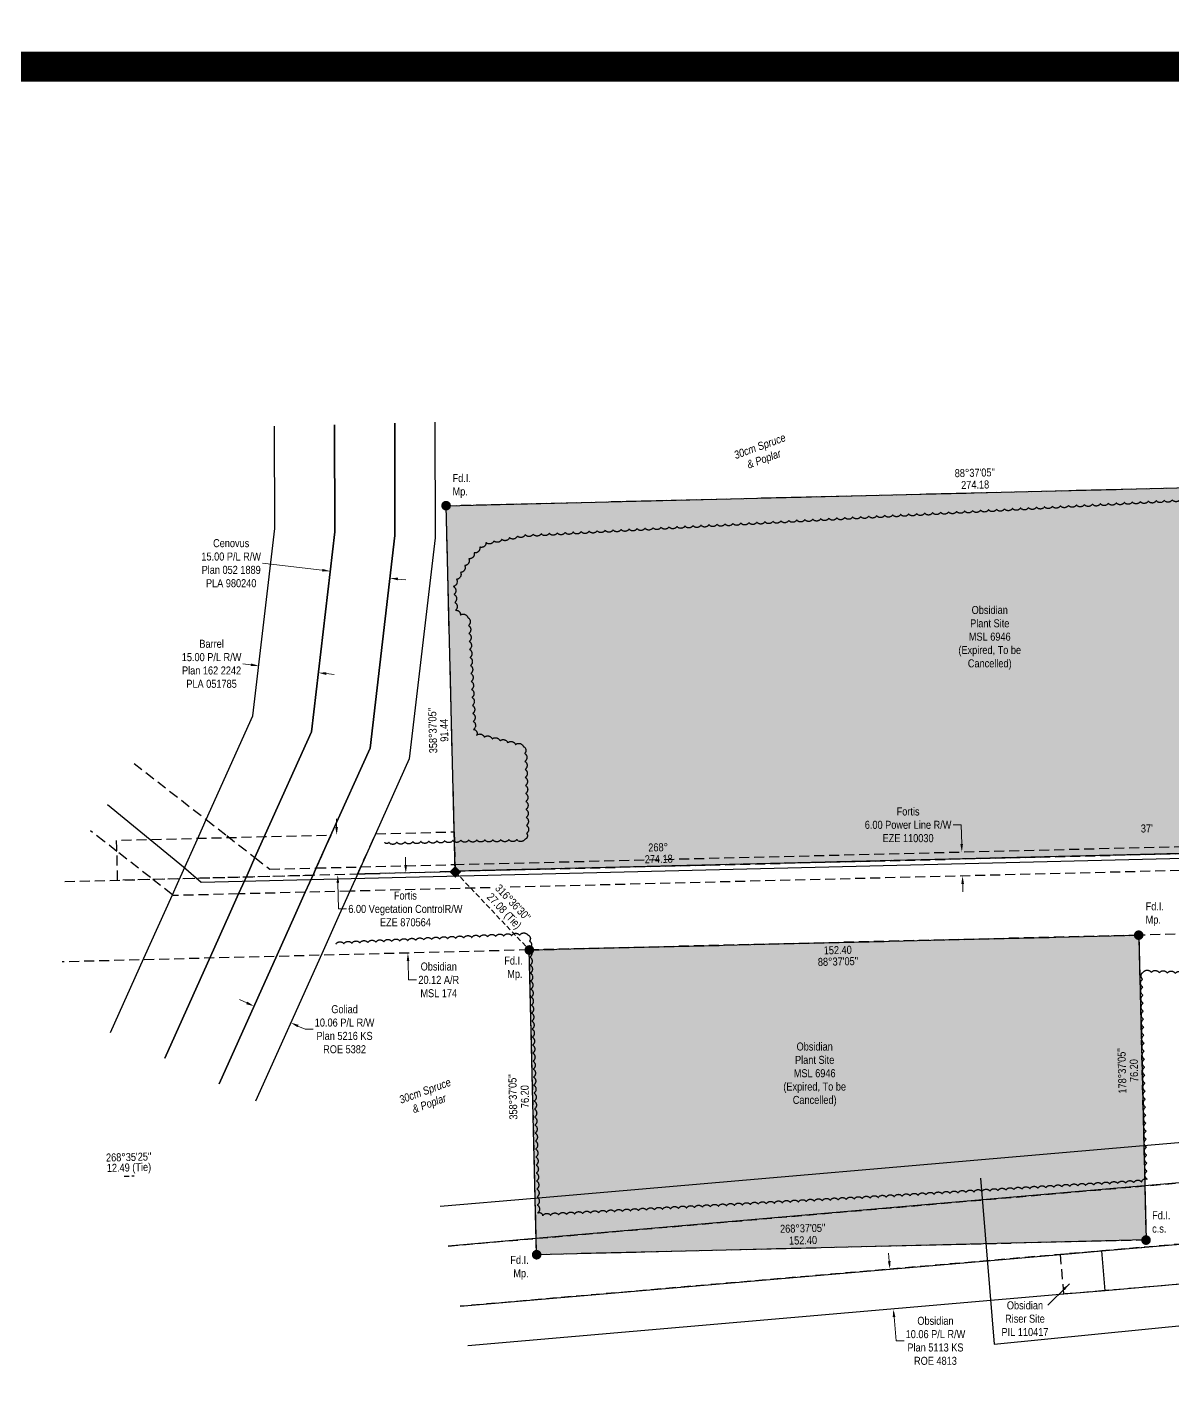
# Model space of a CAD drawing. Extents: x 615294 to 623191, y 5889240 to 5894182.
# Drawn here: x 617127 to 618558, y 5889240 to 5890954 of the extents above; entities that cross this region are included whole.
import ezdxf
from ezdxf.enums import TextEntityAlignment as Align

# ---------------------------------------------------------------- set-up
doc = ezdxf.new("R2010")
doc.units = 0
doc.header["$LTSCALE"] = 5
doc.header["$PDSIZE"] = 0.5
for name, pattern in [('0', [1, 1, 0]), ('foc-ACCESSROAD', [3.75, 2.5, -1.25]), ('foc-FLOWLINE', [3.75, 2.5, -1.25]), ('foc-TIELINE', [1.875, 1.25, -0.625])]:
    doc.linetypes.add(name, pattern=pattern)
doc.layers.get('Defpoints').update_dxf_attribs({"color": 9})
for name, color, linetype in [('AS-POWER', 104, 'foc-POWER'), ('AS-TELUS', 224, 'foc-TEL'), ('C-FLOWLINE', 13, 'foc-FLOWLINE'), ('C-RW', 13, 'Continuous'), ('C-WS', 13, 'foc-ACCESSROAD'), ('F-EZE', 190, 'foc-FLOWLINE'), ('F-RW', 190, 'Continuous'), ('L-BD', 7, 'Continuous'), ('L-BD1', 253, 'Continuous'), ('L-MON', 1, 'Continuous'), ('L-TIE', 7, 'foc-TIELINE'), ('P-PROPOSED', 10, 'Continuous'), ('P-PROPOSED-H', 21, 'Continuous'), ('T-BUSH', 110, '0'), ('T-BUSH-T', 110, 'Continuous')]:
    doc.layers.add(name, color=color, linetype=linetype)
for name, color, linetype, lineweight in [('C-AR-T', 13, 'Continuous', 9), ('C-FLOWLINE-T', 13, 'Continuous', 9), ('C-WS-T', 13, 'Continuous', 9), ('F-EZE-T', 190, 'Continuous', 9), ('F-RW-T', 190, 'Continuous', 9)]:
    doc.layers.add(name, color=color, linetype=linetype, lineweight=lineweight)
doc.layers.add('DISCLAIMER', color=7, linetype='Continuous', plot=False)
doc.styles.add('80CG', font='ARIALN.TTF', dxfattribs={"height": 10})
doc.styles.add('80L', font='ARIALN.TTF', dxfattribs={"height": 10})
doc.styles.add('foc-LtypeFont', font='ARIALN.TTF', dxfattribs={"height": 7.35})
doc.linetypes.add('foc-POWER', pattern='A,6,-1,["P",foc-LtypeFont,S=0.2,R=0,X=-0.625,Y=-0.75],-1.24,4', length=12.24)
doc.linetypes.add('foc-TEL', pattern='A,2,-1,["T",foc-LtypeFont,S=0.2,R=0,X=-0.425,Y=-0.75],-1.24,8', length=12.24)
doc.dimstyles.new('Compass 5 000', dxfattribs={"dimscale": 5, "dimtxt": 9, "dimasz": 2, "dimexe": 0.2, "dimexo": 0.0625, "dimgap": 0.5, "dimtad": 0, "dimtih": 1, "dimtoh": 1, "dimzin": 0, "dimdsep": 46, "dimtxsty": '80CG', "dimcen": 0.1, "dimse1": 1, "dimse2": 1, "dimclrd": 256, "dimclrt": 256, "dimaunit": 1, "dimadec": 4, "dimazin": 0, "dimtfac": 0.06, "dimtofl": 0, "dimtmove": 0, "dimatfit": 1, "dimfxl": 0.2, "dimtolj": 1, "dimtzin": 0, "dimlwd": -1, "dimarcsym": 0})

# ---------------------------------------------------------------- blocks, each defined once
blk = doc.blocks.new('*D700')
at = {"layer": 'Defpoints', "color": 0, "transparency": 16777216}
for p in [(618277, 5889923.7), (618294.8, 5889924.2), (618277.7, 5889893.7)]:
    blk.add_point(p, dxfattribs=at)
at = {"layer": 'F-EZE-T', "transparency": 16777216}
for p, q in [((618294, 5889958), (618284, 5889958)), ((618294.6, 5889934.1), (618294, 5889958)), ((618295.8, 5889884.2), (618296.1, 5889874.2))]:
    blk.add_line(p, q, dxfattribs=at)
for points in [[(618296.2, 5889934.2), (618292.9, 5889934.1), (618294.8, 5889924.2)], [(618297.5, 5889884.2), (618294.1, 5889884.1), (618295.6, 5889894.2)]]:
    blk.add_solid(points, dxfattribs=at)
at = {"layer": 'F-EZE-T', "transparency": 16777216, "insert": (618227.6, 5889958), "char_height": 10, "attachment_point": 5, "style": '80CG'}
blk.add_mtext('\\A1;Fortis\\P6.00 Power Line R/W\\PEZE 110030', dxfattribs=at)
blk = doc.blocks.new('fdia')
at = {"color": 255, "const_width": 1}
blk.add_lwpolyline([(-0.5, 0, 1), (0.5, 0, 1)], format="xyb", close=True, dxfattribs=at)
blk = doc.blocks.new('Fdiaa')
blk.add_blockref('fdia', (0, 0))
blk = doc.blocks.new('fdib')
at = {"color": 1, "const_width": 1.6}
blk.add_lwpolyline([(-0.4, 0, 1), (0.4, 0, 1)], format="xyb", close=True, dxfattribs=at)
at = {"color": 1}
blk.add_circle((0, 0), 0.8, dxfattribs=at)
blk = doc.blocks.new('Fdibb')
blk.add_blockref('fdib', (0, 0))
blk = doc.blocks.new('fdicc')
for name in ['Fdibb', 'Fdiaa']:
    blk.add_blockref(name, (0, 0))
blk = doc.blocks.new('FDI')
blk.add_blockref('fdicc', (0, 0))
blk = doc.blocks.new('SMONA')
blk.add_hatch(color=255).paths.add_polyline_path([(0, -1.49), (1.49, 0), (0, 1.49), (-1.49, 0)])
blk = doc.blocks.new('SMONAA')
blk.add_blockref('SMONA', (0, 0))
blk = doc.blocks.new('SMONB')
at = {"color": 1}
blk.add_solid([(0, 1.2), (1.2, 0), (-1.2, 0), (0, -1.2)], dxfattribs=at)
blk = doc.blocks.new('SMONBB')
blk.add_blockref('SMONB', (0, 0))
blk = doc.blocks.new('SMONCC')
for name in ['SMONAA', 'SMONBB']:
    blk.add_blockref(name, (0, 0))
blk = doc.blocks.new('FDIBAR')
blk.add_blockref('SMONCC', (0, 0))
blk = doc.blocks.new('*D701')
at = {"layer": 'Defpoints', "color": 0, "transparency": 16777216}
for p in [(617411, 5889733.2), (617456.1, 5889710.8), (617456.9, 5889712.6)]:
    blk.add_point(p, dxfattribs=at)
at = {"layer": 'F-RW-T', "transparency": 16777216}
for p, q in [((617401.1, 5889735.6), (617392, 5889739.7)), ((617465.2, 5889706.7), (617474.3, 5889702.6)), ((617474.3, 5889702.6), (617484.3, 5889702.6))]:
    blk.add_line(p, q, dxfattribs=at)
for points in [[(617401.8, 5889737.1), (617400.4, 5889734), (617410.2, 5889731.5)], [(617465.9, 5889708.2), (617464.5, 5889705.2), (617456.1, 5889710.8)]]:
    blk.add_solid(points, dxfattribs=at)
at = {"layer": 'F-RW-T', "transparency": 16777216, "insert": (617523.4, 5889702.6), "char_height": 10, "attachment_point": 5, "style": '80CG'}
blk.add_mtext('\\A1;Goliad\\P10.06 P/L R/W\\PPlan 5216 KS\\PROE 5382', dxfattribs=at)
blk = doc.blocks.new('*D704')
at = {"layer": 'C-FLOWLINE-T', "transparency": 16777216}
for p, q in [((618204.1, 5889412.9), (618203.2, 5889422.8)), ((618210.1, 5889343.2), (618212.7, 5889313.3)), ((618212.7, 5889313.3), (618222.7, 5889313.3))]:
    blk.add_line(p, q, dxfattribs=at)
for points in [[(618205.7, 5889413), (618202.4, 5889412.7), (618204.9, 5889402.9)], [(618211.7, 5889343.3), (618208.4, 5889343), (618209.2, 5889353.1)]]:
    blk.add_solid(points, dxfattribs=at)
at = {"layer": 'Defpoints', "color": 0, "transparency": 16777216}
for p in [(618153.6, 5889398.5), (618157.9, 5889348.7), (618209.2, 5889353.1)]:
    blk.add_point(p, dxfattribs=at)
at = {"layer": 'C-FLOWLINE-T', "transparency": 16777216, "insert": (618261.8, 5889313.3), "char_height": 10, "attachment_point": 5, "style": '80CG'}
blk.add_mtext('\\A1;Obsidian\\P10.06 P/L R/W\\PPlan 5113 KS\\PROE 4813', dxfattribs=at)
blk = doc.blocks.new('*D706')
at = {"layer": 'C-AR-T', "transparency": 16777216}
for p, q in [((617599.7, 5889907.8), (617599.4, 5889917.7)), ((617602.8, 5889787.9), (617603.4, 5889764.3)), ((617603.4, 5889764.3), (617613.4, 5889764.3))]:
    blk.add_line(p, q, dxfattribs=at)
for points in [[(617601.4, 5889907.8), (617598, 5889907.7), (617600, 5889897.8)], [(617604.4, 5889787.9), (617601.1, 5889787.8), (617602.5, 5889797.8)]]:
    blk.add_solid(points, dxfattribs=at)
at = {"layer": 'Defpoints', "color": 0, "transparency": 16777216}
for p in [(617610.7, 5889898), (617602.5, 5889797.8), (617613.2, 5889798.1)]:
    blk.add_point(p, dxfattribs=at)
at = {"layer": 'C-AR-T', "transparency": 16777216, "insert": (617641.1, 5889764.3), "char_height": 10, "attachment_point": 5, "style": '80CG'}
blk.add_mtext('\\A1;Obsidian\\P20.12 A/R\\PMSL 174', dxfattribs=at)
blk = doc.blocks.new('*D707')
at = {"layer": 'Defpoints', "color": 0, "transparency": 16777216}
for p in [(617416.2, 5890156.8), (617415, 5890146.5), (617489.5, 5890137.8)]:
    blk.add_point(p, dxfattribs=at)
at = {"layer": 'F-RW-T', "transparency": 16777216}
for p, q in [((617406.2, 5890158), (617396.3, 5890159.2)), ((617500.6, 5890147), (617510.6, 5890145.8))]:
    blk.add_line(p, q, dxfattribs=at)
for points in [[(617406.4, 5890159.7), (617406, 5890156.3), (617416.2, 5890156.8)], [(617500.8, 5890148.6), (617500.4, 5890145.3), (617490.7, 5890148.1)]]:
    blk.add_solid(points, dxfattribs=at)
at = {"layer": 'F-RW-T', "transparency": 16777216, "insert": (617357.2, 5890159.2), "char_height": 10, "attachment_point": 5, "style": '80CG'}
blk.add_mtext('\\A1;Barrel\\P15.00 P/L R/W\\PPlan 162 2242\\PPLA 051785', dxfattribs=at)
blk = doc.blocks.new('*D708')
at = {"layer": 'Defpoints', "color": 0, "transparency": 16777216}
for p in [(617454.6, 5889944), (617513.6, 5889945.4), (617455.8, 5889894.1)]:
    blk.add_point(p, dxfattribs=at)
at = {"layer": 'F-EZE-T', "transparency": 16777216}
for p, q in [((617513.4, 5889955.4), (617513.2, 5889965.4)), ((617515.1, 5889885.5), (617515.8, 5889852.9)), ((617515.8, 5889852.9), (617525.8, 5889852.9))]:
    blk.add_line(p, q, dxfattribs=at)
for points in [[(617515.1, 5889955.4), (617511.7, 5889955.4), (617513.6, 5889945.4)], [(617516.7, 5889885.6), (617513.4, 5889885.5), (617514.8, 5889895.5)]]:
    blk.add_solid(points, dxfattribs=at)
at = {"layer": 'F-EZE-T', "transparency": 16777216, "insert": (617599.4, 5889852.9), "char_height": 10, "attachment_point": 5, "style": '80CG'}
blk.add_mtext('\\A1;Fortis\\P6.00 Vegetation ControlR/W\\PEZE 870564', dxfattribs=at)
blk = doc.blocks.new('*D717')
at = {"layer": 'Defpoints', "color": 0, "transparency": 16777216}
for p in [(617505.5, 5890275), (617506.3, 5890281.8), (617580.8, 5890273.1)]:
    blk.add_point(p, dxfattribs=at)
at = {"layer": 'F-RW-T', "transparency": 16777216}
for p, q in [((617495.6, 5890276.1), (617420.8, 5890284.9)), ((617590, 5890265.1), (617599.9, 5890264))]:
    blk.add_line(p, q, dxfattribs=at)
for points in [[(617495.8, 5890277.8), (617495.4, 5890274.5), (617505.5, 5890275)], [(617590.2, 5890266.8), (617589.8, 5890263.5), (617580, 5890266.3)]]:
    blk.add_solid(points, dxfattribs=at)
at = {"layer": 'F-RW-T', "transparency": 16777216, "insert": (617381.7, 5890284.9), "char_height": 10, "attachment_point": 5, "style": '80CG'}
blk.add_mtext('\\A1;Cenovus\\P15.00 P/L R/W\\PPlan 052 1889\\PPLA 980240', dxfattribs=at)
blk = doc.blocks.new('Disclaimer_Legal')
at = {"layer": 'DISCLAIMER', "color": 254, "flags": 128}
blk.add_lwpolyline([(-3612.9, -1104.6, 37.5, 37.5, 0), (4096.1, -1104.6, 37.5, 37.5, 0.414214), (4171.1, -1029.6, 37.5, 37.5, 0), (4171.1, 2078.7, 37.5, 0, 0.414214), (4096.1, 2153.7, 0, 0, 0), (-3612.9, 2153.7, 0, 0, 0.414214), (-3687.9, 2078.7, 0, 0, 0), (-3687.9, -1029.6, 0, 37.5, 0.414214)], format="xyseb", close=True, dxfattribs=at)

msp = doc.modelspace()

# ---------------------------------------------------------------- hatches: boundary and pattern name
at = {"layer": 'P-PROPOSED-H'}
h = msp.add_hatch(color=256, dxfattribs=at)
h.dxf.hatch_style = 1
h.paths.add_polyline_path([(617650.254, 5890356.82), (619020.264, 5890390.188), (619030.489, 5889993.261), (619032.034, 5889933.294), (617661.679, 5889900.074)])
h = msp.add_hatch(color=256, dxfattribs=at)
h.dxf.hatch_style = 1
h.paths.add_polyline_path([(617754.254, 5889801.725), (618515.758, 5889820.19), (618524.947, 5889439.437), (617763.443, 5889420.972)])

# ---------------------------------------------------------------- linework, layer by layer
at = {"layer": 'AS-POWER', "flags": 128}
msp.add_lwpolyline([(617227.056, 5889983.406), (617322.258, 5889905.416), (617344.038, 5889886.305), (619270.734, 5889933.434), (619273.308, 5889898.893), (619517.819, 5889900.911)], dxfattribs=at)
at = {"layer": 'AS-TELUS', "flags": 128}
msp.add_lwpolyline([(618318.042, 5889516.669), (618335.326, 5889309.15), (619349.722, 5889409.799)], dxfattribs=at)
at = {"layer": 'C-FLOWLINE', "flags": 128}
for points in [[(617652.672, 5889431.779), (617762.186, 5889441.227), (618523.205, 5889506.892), (618649.349, 5889517.781), (618661.841, 5889522.318), (618683.21, 5889530.065), (618709.9, 5889539.734), (618731.348, 5889547.513), (619119.944, 5889688.418), (619230.468, 5889713.267), (619326.65, 5889734.895), (619328.401, 5889657.14), (619328.565, 5889649.885), (619343.761, 5889650.228), (619344.767, 5889609.28), (619352.82, 5889285.077)], [(619275.689, 5889283.85), (619268.983, 5889547.698), (619267.855, 5889591.989), (619267.463, 5889607.356), (619266.789, 5889643.286), (619247.193, 5889638.88), (619141.39, 5889615.093), (618735.869, 5889468.043), (618687.864, 5889450.646), (618665.967, 5889442.691), (618567.657, 5889434.208), (618469.624, 5889425.747), (618417.916, 5889421.287), (617667.666, 5889356.556)]]:
    msp.add_lwpolyline(points, dxfattribs=at)
at = {"layer": 'C-RW'}
for points in [[(617642.774, 5889481.431), (617760.916, 5889491.625), (618521.935, 5889557.304), (618638.423, 5889567.356), (618680.139, 5889582.484), (618728.363, 5889599.969), (619105.792, 5889736.824), (619275.403, 5889774.958), (619273.893, 5889841.836), (619272.17, 5889918.418), (619271.627, 5889942.452), (619273.509, 5889967.545), (619259.039, 5890500.711)], [(619309.354, 5890501.941), (619321.808, 5889949.664), (619321.943, 5889943.647), (619322.483, 5889919.667), (619324.211, 5889843.024), (619326.65, 5889734.895), (619230.468, 5889713.267), (619119.944, 5889688.418), (618731.348, 5889547.513), (618709.9, 5889539.734), (618683.21, 5889530.065), (618661.841, 5889522.318), (618649.349, 5889517.781), (618523.205, 5889506.892), (617762.186, 5889441.227), (617652.672, 5889431.779)], [(617667.666, 5889356.556), (618417.916, 5889421.287), (618469.624, 5889425.747), (618567.657, 5889434.208), (618665.967, 5889442.691), (618687.864, 5889450.646), (618735.869, 5889468.043), (619141.39, 5889615.093), (619247.193, 5889638.88), (619266.789, 5889643.286), (619328.401, 5889657.14), (619343.508, 5889660.537), (619344.804, 5889607.755), (619242.857, 5889586.368), (619155.228, 5889566.668), (618738.729, 5889415.588), (618687.048, 5889396.836), (618678.276, 5889393.654), (618571.961, 5889384.472), (618473.92, 5889376), (618422.273, 5889371.538), (617677.505, 5889307.198)]]:
    msp.add_lwpolyline(points, dxfattribs=at)
msp.add_lwpolyline([(618571.961, 5889384.472), (618473.92, 5889376), (618469.624, 5889425.747), (618567.657, 5889434.208), (618665.967, 5889442.691), (618687.864, 5889450.646), (618735.869, 5889468.043), (619141.39, 5889615.093), (619247.193, 5889638.88), (619266.789, 5889643.286), (619328.401, 5889657.14), (619343.508, 5889660.537), (619344.804, 5889607.755), (619242.857, 5889586.368), (619155.228, 5889566.668), (618738.729, 5889415.588), (618687.048, 5889396.836), (618678.276, 5889393.654), (618571.961, 5889384.472)], close=True, dxfattribs=at)
at = {"layer": 'C-WS'}
for points in [[(619032.034, 5889933.294), (617661.679, 5889900.074), (617650.254, 5890356.82), (619020.264, 5890390.188), (619032.034, 5889933.294)], [(618524.934, 5889439.21), (617763.444, 5889420.93), (617754.254, 5889801.725), (618515.769, 5889820.19), (618524.934, 5889439.21)], [(618473.91, 5889376.117), (618422.258, 5889371.716), (618417.96, 5889421.47), (618469.673, 5889425.869), (618567.716, 5889434.213), (618571.961, 5889384.472), (618473.91, 5889376.117)]]:
    msp.add_lwpolyline(points, close=True, dxfattribs=at)
msp.add_lwpolyline([(617173.869, 5889887.16), (617661.679, 5889900.074), (619031.693, 5889933.294), (619336.605, 5889940.767), (619339.098, 5889840.154), (619273.812, 5889838.632), (618515.769, 5889820.19), (617754.254, 5889801.725), (617170.544, 5889786.815)], dxfattribs=at)
at = {"layer": 'F-EZE'}
for points in [[(617260.383, 5890034.875), (617350.51, 5889964.599), (617376.096, 5889944.649), (617411.424, 5889917.099), (617429.916, 5889902.678), (617487.883, 5889904.116), (617543.647, 5889905.504), (617660.43, 5889908.401), (618659.589, 5889933.207)], [(618661.344, 5889903.234), (617529.996, 5889875.151), (617474.234, 5889873.766), (617391.015, 5889871.703), (617309.617, 5889869.684), (617308.299, 5889870.713), (617280.746, 5889892.187), (617238.895, 5889924.83), (617223.183, 5889937.084), (617205.825, 5889950.618)]]:
    msp.add_lwpolyline(points, dxfattribs=at)
msp.add_lwpolyline([(617661.539, 5889905.89), (617661.699, 5889899.255), (617539.514, 5889896.318), (617562.273, 5889946.921), (617660.497, 5889949.245), (617661.539, 5889905.89)], close=True, dxfattribs=at)
at = {"layer": 'F-EZE', "flags": 128}
msp.add_lwpolyline([(617483.713, 5889894.842), (617401.646, 5889892.671), (617318.431, 5889890.679), (617280.799, 5889889.777), (617239.793, 5889888.794), (617238.99, 5889922.466), (617238.843, 5889928.587), (617238.593, 5889938.813), (617341.259, 5889941.279), (617376.213, 5889942.118), (617407.668, 5889942.875), (617424.477, 5889943.28), (617506.365, 5889945.23), (617483.713, 5889894.842)], close=True, dxfattribs=at)
at = {"layer": 'F-RW'}
for points in [[(617230.978, 5889698.748), (617272.585, 5889791.283), (617308.299, 5889870.713), (617314.668, 5889884.883), (617318.377, 5889893.134), (617341.145, 5889943.765), (617350.51, 5889964.599), (617408.859, 5890094.383), (617436.184, 5890328.227), (617435.915, 5890456.147)], [(617510.979, 5890457.982), (617511.232, 5890323.925), (617482.053, 5890074.17), (617424.36, 5889945.865), (617411.424, 5889917.099), (617401.59, 5889895.226), (617391.015, 5889871.703), (617379.302, 5889845.655), (617355.799, 5889793.382), (617298.748, 5889666.5)], [(617298.748, 5889666.5), (617355.799, 5889793.382), (617379.302, 5889845.655), (617391.015, 5889871.703), (617401.59, 5889895.226), (617411.424, 5889917.099), (617424.36, 5889945.865), (617482.053, 5890074.17), (617511.232, 5890323.925), (617510.979, 5890457.982)], [(617586.005, 5890459.816), (617586.268, 5890319.552), (617555.236, 5890053.892), (617507.582, 5889947.935), (617487.883, 5889904.116), (617484.831, 5889897.329), (617474.234, 5889873.766), (617460.849, 5889844.002), (617439.028, 5889795.478), (617366.52, 5889634.251)], [(617366.52, 5889634.251), (617439.028, 5889795.478), (617460.849, 5889844.002), (617474.234, 5889873.766), (617484.831, 5889897.329), (617487.883, 5889904.116), (617507.582, 5889947.935), (617555.236, 5890053.892), (617586.268, 5890319.552), (617586.005, 5890459.816)], [(617636.289, 5890461.045), (617636.56, 5890316.656), (617604.294, 5890040.362), (617563.374, 5889949.371), (617543.647, 5889905.504), (617540.602, 5889898.735), (617529.996, 5889875.151), (617516.636, 5889845.437), (617494.807, 5889796.881), (617411.949, 5889612.634)]]:
    msp.add_lwpolyline(points, dxfattribs=at)
at = {"layer": 'L-TIE'}
for p, q in [((617661.699, 5889899.255), (617754.254, 5889801.725)), ((617248.021, 5889519.125), (617260.5, 5889519.432))]:
    msp.add_line(p, q, dxfattribs=at)
at = {"layer": 'P-PROPOSED', "flags": 128}
for points in [[(617650.254, 5890356.82), (619020.264, 5890390.188), (619030.489, 5889993.261), (619032.034, 5889933.294), (617661.679, 5889900.074)], [(617754.254, 5889801.725), (618515.758, 5889820.19), (618524.947, 5889439.437), (617763.443, 5889420.972)]]:
    msp.add_lwpolyline(points, close=True, dxfattribs=at)
at = {"layer": 'T-BUSH', "flags": 128}
for points in [[(619382.899, 5890100.058, -0.52056705), (619381.508, 5890090.158, -0.52056705), (619380.117, 5890080.259, -0.52056705), (619378.726, 5890070.36, -0.52056705), (619377.335, 5890060.461, -0.52056705), (619375.944, 5890050.562, -0.52056705), (619374.553, 5890040.663, -0.52056705), (619373.162, 5890030.763, -0.52056705), (619371.771, 5890020.864, -0.52056705), (619370.38, 5890010.965, -0.52056705), (619368.989, 5890001.066, -0.52056705), (619360.584, 5889999.134, -0.52056705), (619350.588, 5889999.008, -0.52056705), (619340.593, 5889998.883, -0.52056705), (619330.597, 5889998.757, -0.52056705), (619320.601, 5889998.631, -0.52056705), (619310.606, 5889998.506, -0.52056705), (619300.61, 5889998.38, -0.52056705), (619290.614, 5889998.254, -0.52056705), (619280.622, 5889997.98, -0.52056705), (619270.63, 5889997.693, -0.52056705), (619260.637, 5889997.405, -0.52056705), (619250.645, 5889997.118, -0.52056705), (619240.653, 5889996.83, -0.52056705), (619230.66, 5889996.543, -0.52056705), (619220.668, 5889996.256, -0.52056705), (619210.676, 5889995.968, -0.52056705), (619200.684, 5889995.681, -0.52056705), (619190.691, 5889995.393, -0.52056705), (619180.699, 5889995.106, -0.52056705), (619170.707, 5889994.818, -0.52056705), (619160.714, 5889994.531, -0.52056705), (619150.722, 5889994.244, -0.52056705), (619140.73, 5889993.956, -0.52056705), (619130.737, 5889993.669, -0.52056705), (619120.745, 5889993.381, -0.52056705), (619110.753, 5889993.094, -0.52056705), (619100.761, 5889992.806, -0.52056705), (619090.768, 5889992.519, -0.52056705), (619080.795, 5889992.52, -0.52056705), (619070.924, 5889994.098, -0.52056705), (619061.052, 5889995.675, -0.52056705), (619051.181, 5889997.252, -0.52056705), (619041.31, 5889998.829, -0.52056705), (619036.399, 5890006.102, -0.52056705), (619033.481, 5890015.663, -0.52056705), (619030.563, 5890025.224, -0.52056705), (619027.646, 5890034.786, -0.52056705), (619027.638, 5890044.686, -0.52056705), (619028.274, 5890054.663, -0.52056705), (619028.911, 5890064.639, -0.52056705), (619029.221, 5890074.622, -0.52056705), (619028.999, 5890084.616, -0.52056705), (619028.778, 5890094.61, -0.52056705), (619028.556, 5890104.604, -0.52056705), (619028.334, 5890114.598, -0.52056705), (619028.113, 5890124.592, -0.52056705), (619027.891, 5890134.585, -0.52056705), (619027.67, 5890144.579, -0.52056705), (619027.448, 5890154.573, -0.52056705), (619027.226, 5890164.567, -0.52056705), (619027.005, 5890174.561, -0.52056705), (619026.783, 5890184.555, -0.52056705), (619026.561, 5890194.549, -0.52056705), (619026.34, 5890204.543, -0.52056705), (619026.118, 5890214.537, -0.52056705), (619025.897, 5890224.531, -0.52056705), (619025.675, 5890234.525, -0.52056705), (619025.453, 5890244.519, -0.52056705), (619025.232, 5890254.513, -0.52056705), (619025.01, 5890264.507, -0.52056705), (619024.789, 5890274.501, -0.52056705), (619024.567, 5890284.495, -0.52056705), (619024.345, 5890294.489, -0.52056705), (619024.124, 5890304.483, -0.52056705), (619023.902, 5890314.477, -0.52056705), (619023.681, 5890324.471, -0.52056705), (619023.459, 5890334.465, -0.52056705), (619023.237, 5890344.459, -0.52056705), (619023.016, 5890354.453, -0.52056705), (619022.794, 5890364.447, -0.52056705), (619022.573, 5890374.441, -0.52056705), (619022.351, 5890384.435, -0.52056705), (619016.877, 5890388.762, -0.52056705), (619006.895, 5890388.226, -0.52056705), (618996.913, 5890387.69, -0.52056705), (618986.931, 5890387.153, -0.52056705), (618976.949, 5890386.617, -0.52056705), (618966.967, 5890386.081, -0.52056705), (618956.985, 5890385.544, -0.52056705), (618947.003, 5890385.008, -0.52056705), (618937.021, 5890384.471, -0.52056705), (618927.039, 5890383.935, -0.52056705), (618917.057, 5890383.399, -0.52056705), (618907.075, 5890382.862, -0.52056705), (618897.093, 5890382.326, -0.52056705), (618887.111, 5890381.79, -0.52056705), (618877.129, 5890381.253, -0.52056705), (618867.147, 5890380.717, -0.52056705), (618857.165, 5890380.181, -0.52056705), (618847.183, 5890379.644, -0.52056705), (618837.201, 5890379.108, -0.52056705), (618827.219, 5890378.572, -0.52056705), (618817.237, 5890378.035, -0.52056705), (618807.255, 5890377.499, -0.52056705), (618797.273, 5890376.962, -0.52056705), (618787.291, 5890376.426, -0.52056705), (618777.309, 5890375.89, -0.52056705), (618767.327, 5890375.353, -0.52056705), (618757.345, 5890374.817, -0.52056705), (618747.363, 5890374.281, -0.52056705), (618737.381, 5890373.744, -0.52056705), (618727.399, 5890373.208, -0.52056705), (618717.417, 5890372.672, -0.52056705), (618707.435, 5890372.135, -0.52056705), (618697.453, 5890371.599, -0.52056705), (618687.471, 5890371.062, -0.52056705), (618677.489, 5890370.526, -0.52056705), (618667.506, 5890369.99, -0.52056705), (618657.524, 5890369.453, -0.52056705), (618647.542, 5890368.917, -0.52056705), (618637.56, 5890368.381, -0.52056705), (618627.578, 5890367.844, -0.52056705), (618617.596, 5890367.308, -0.52056705), (618607.614, 5890366.772, -0.52056705), (618597.632, 5890366.235, -0.52056705), (618587.65, 5890365.699, -0.52056705), (618577.668, 5890365.162, -0.52056705), (618567.686, 5890364.626, -0.52056705), (618557.704, 5890364.09, -0.52056705), (618547.722, 5890363.553, -0.52056705), (618537.74, 5890363.017, -0.52056705), (618527.758, 5890362.481, -0.52056705), (618517.776, 5890361.944, -0.52056705), (618507.794, 5890361.408, -0.52056705), (618497.812, 5890360.872, -0.52056705), (618487.83, 5890360.335, -0.52056705), (618477.848, 5890359.799, -0.52056705), (618467.866, 5890359.262, -0.52056705), (618457.884, 5890358.726, -0.52056705), (618447.902, 5890358.19, -0.52056705), (618437.92, 5890357.653, -0.52056705), (618427.938, 5890357.117, -0.52056705), (618417.956, 5890356.581, -0.52056705), (618407.974, 5890356.044, -0.52056705), (618397.992, 5890355.508, -0.52056705), (618388.01, 5890354.972, -0.52056705), (618378.028, 5890354.435, -0.52056705), (618368.046, 5890353.899, -0.52056705), (618358.064, 5890353.363, -0.52056705), (618348.082, 5890352.826, -0.52056705), (618338.1, 5890352.29, -0.52056705), (618328.118, 5890351.753, -0.52056705), (618318.136, 5890351.217, -0.52056705), (618308.154, 5890350.681, -0.52056705), (618298.172, 5890350.144, -0.52056705), (618288.19, 5890349.608, -0.52056705), (618278.207, 5890349.072, -0.52056705), (618268.225, 5890348.535, -0.52056705), (618258.243, 5890347.999, -0.52056705), (618248.261, 5890347.463, -0.52056705), (618238.279, 5890346.926, -0.52056705), (618228.297, 5890346.39, -0.52056705), (618218.315, 5890345.853, -0.52056705), (618208.333, 5890345.317, -0.52056705), (618198.351, 5890344.781, -0.52056705), (618188.369, 5890344.244, -0.52056705), (618178.387, 5890343.708, -0.52056705), (618168.405, 5890343.172, -0.52056705), (618158.423, 5890342.635, -0.52056705), (618148.441, 5890342.099, -0.52056705), (618138.459, 5890341.563, -0.52056705), (618128.477, 5890341.026, -0.52056705), (618118.495, 5890340.49, -0.52056705), (618108.513, 5890339.953, -0.52056705), (618098.531, 5890339.417, -0.52056705), (618088.549, 5890338.881, -0.52056705), (618078.567, 5890338.344, -0.52056705), (618068.585, 5890337.808, -0.52056705), (618058.603, 5890337.272, -0.52056705), (618048.621, 5890336.735, -0.52056705), (618038.639, 5890336.199, -0.52056705), (618028.657, 5890335.663, -0.52056705), (618018.675, 5890335.126, -0.52056705), (618008.693, 5890334.59, -0.52056705), (617998.711, 5890334.053, -0.52056705), (617988.729, 5890333.517, -0.52056705), (617978.747, 5890332.981, -0.52056705), (617968.765, 5890332.444, -0.52056705), (617958.783, 5890331.908, -0.52056705), (617948.801, 5890331.372, -0.52056705), (617938.819, 5890330.835, -0.52056705), (617928.837, 5890330.299, -0.52056705), (617918.855, 5890329.763, -0.52056705), (617908.873, 5890329.226, -0.52056705), (617898.891, 5890328.69, -0.52056705), (617888.908, 5890328.153, -0.52056705), (617878.926, 5890327.617, -0.52056705), (617868.944, 5890327.081, -0.52056705), (617858.962, 5890326.544, -0.52056705), (617848.98, 5890326.008, -0.52056705), (617838.998, 5890325.472, -0.52056705), (617829.016, 5890324.935, -0.52056705), (617819.034, 5890324.399, -0.52056705), (617809.052, 5890323.863, -0.52056705), (617799.07, 5890323.326, -0.52056705), (617789.088, 5890322.79, -0.52056705), (617779.106, 5890322.254, -0.52056705), (617769.124, 5890321.717, -0.52056705), (617759.142, 5890321.181, -0.52056705), (617749.16, 5890320.644, -0.52056705), (617739.348, 5890318.807, -0.52056705), (617729.561, 5890316.768, -0.52056705), (617719.775, 5890314.73, -0.52056705), (617709.988, 5890312.691, -0.52056705), (617700.202, 5890310.653, -0.52056705), (617692.388, 5890304.983, -0.52056705), (617685.35, 5890297.884, -0.52056705), (617678.679, 5890290.5, -0.52056705), (617673.539, 5890281.926, -0.52056705), (617668.399, 5890273.352, -0.52056705), (617663.259, 5890264.779, -0.52056705), (617659.364, 5890255.919, -0.52056705), (617660.259, 5890245.963, -0.52056705), (617661.154, 5890236.007, -0.52056705), (617662.049, 5890226.051, -0.52056705), (617668.035, 5890220.128, -0.52056705), (617677.523, 5890216.981, -0.52056705), (617678.21, 5890207.14, -0.52056705), (617678.71, 5890197.157, -0.52056705), (617679.209, 5890187.173, -0.52056705), (617679.709, 5890177.189, -0.52056705), (617680.208, 5890167.205, -0.52056705), (617680.708, 5890157.221, -0.52056705), (617681.208, 5890147.237, -0.52056705), (617681.707, 5890137.253, -0.52056705), (617682.207, 5890127.269, -0.52056705), (617682.706, 5890117.285, -0.52056705), (617683.206, 5890107.301, -0.52056705), (617683.705, 5890097.317, -0.52056705), (617684.205, 5890087.333, -0.52056705), (617684.704, 5890077.349, -0.52056705), (617688.388, 5890070.007, -0.52056705), (617698.108, 5890067.674, -0.52056705), (617707.829, 5890065.341, -0.52056705), (617717.549, 5890063.008, -0.52056705), (617727.269, 5890060.675, -0.52056705), (617736.99, 5890058.342, -0.52056705), (617746.71, 5890056.009, -0.52056705), (617748.555, 5890047.316, -0.52056705), (617748.791, 5890037.322, -0.52056705), (617749.026, 5890027.328, -0.52056705), (617749.261, 5890017.335, -0.52056705), (617749.496, 5890007.341, -0.52056705), (617749.731, 5889997.347, -0.52056705), (617749.966, 5889987.354, -0.52056705), (617750.201, 5889977.36, -0.52056705), (617750.437, 5889967.367, -0.52056705), (617750.672, 5889957.373, -0.52056705), (617750.907, 5889947.379, -0.52056705), (617748.639, 5889939.804, -0.52056705), (617738.643, 5889939.695, -0.52056705), (617728.647, 5889939.586, -0.52056705), (617718.651, 5889939.477, -0.52056705), (617708.655, 5889939.368, -0.52056705), (617698.659, 5889939.259, -0.52056705), (617688.664, 5889939.15, -0.52056705), (617678.668, 5889939.041, -0.52056705), (617668.673, 5889938.872, -0.52056705), (617658.682, 5889938.562, -0.52056705), (617648.69, 5889938.252, -0.52056705), (617638.698, 5889937.942, -0.52056705), (617628.707, 5889937.633, -0.52056705), (617618.715, 5889937.323, -0.52056705), (617608.723, 5889937.013, -0.52056705), (617598.732, 5889936.703, -0.52056705), (617588.74, 5889936.393, -0.52056705), (617578.749, 5889936.083, -0.52056705), (617573.571, 5889935.923, -0.52056705)], [(617512.568, 5889809.1, -0.52056705), (617522.553, 5889809.581, -0.52056705), (617532.538, 5889810.062, -0.52056705), (617542.523, 5889810.544, -0.52056705), (617552.508, 5889811.025, -0.52056705), (617562.493, 5889811.506, -0.52056705), (617572.477, 5889811.987, -0.52056705), (617582.462, 5889812.469, -0.52056705), (617592.447, 5889812.95, -0.52056705), (617602.432, 5889813.431, -0.52056705), (617612.417, 5889813.912, -0.52056705), (617622.402, 5889814.394, -0.52056705), (617632.386, 5889814.875, -0.52056705), (617642.371, 5889815.356, -0.52056705), (617652.356, 5889815.838, -0.52056705), (617662.341, 5889816.319, -0.52056705), (617672.326, 5889816.8, -0.52056705), (617682.311, 5889817.281, -0.52056705), (617692.295, 5889817.763, -0.52056705), (617702.28, 5889818.244, -0.52056705), (617712.265, 5889818.725, -0.52056705), (617722.25, 5889819.206, -0.52056705), (617732.235, 5889819.688, -0.52056705), (617742.22, 5889820.169, -0.52056705), (617752.204, 5889820.65, -0.52056705), (617754.47, 5889812.785, -0.52056705), (617754.767, 5889802.793, -0.52056705), (617755.065, 5889792.801, -0.52056705), (617755.363, 5889782.809, -0.52056705), (617755.661, 5889772.817, -0.52056705), (617755.959, 5889762.825, -0.52056705), (617756.256, 5889752.833, -0.52056705), (617756.554, 5889742.841, -0.52056705), (617756.852, 5889732.849, -0.52056705), (617757.15, 5889722.857, -0.52056705), (617757.447, 5889712.865, -0.52056705), (617757.745, 5889702.873, -0.52056705), (617758.043, 5889692.881, -0.52056705), (617758.341, 5889682.889, -0.52056705), (617758.638, 5889672.897, -0.52056705), (617758.936, 5889662.905, -0.52056705), (617759.234, 5889652.913, -0.52056705), (617759.532, 5889642.921, -0.52056705), (617759.829, 5889632.929, -0.52056705), (617760.127, 5889622.937, -0.52056705), (617760.425, 5889612.945, -0.52056705), (617760.723, 5889602.954, -0.52056705), (617761.02, 5889592.962, -0.52056705), (617761.318, 5889582.97, -0.52056705), (617761.616, 5889572.978, -0.52056705), (617761.914, 5889562.986, -0.52056705), (617762.211, 5889552.994, -0.52056705), (617762.509, 5889543.002, -0.52056705), (617762.807, 5889533.01, -0.52056705), (617763.105, 5889523.018, -0.52056705), (617763.402, 5889513.026, -0.52056705), (617763.7, 5889503.034, -0.52056705), (617763.998, 5889493.042, -0.52056705), (617764.296, 5889483.05, -0.52056705), (617764.594, 5889473.058, -0.52056705), (617771.017, 5889469.725, -0.52056705), (617781, 5889470.26, -0.52056705), (617790.982, 5889470.794, -0.52056705), (617800.964, 5889471.329, -0.52056705), (617810.946, 5889471.864, -0.52056705), (617820.928, 5889472.399, -0.52056705), (617830.91, 5889472.934, -0.52056705), (617840.892, 5889473.469, -0.52056705), (617850.874, 5889474.003, -0.52056705), (617860.856, 5889474.538, -0.52056705), (617870.838, 5889475.073, -0.52056705), (617880.821, 5889475.608, -0.52056705), (617890.803, 5889476.143, -0.52056705), (617900.785, 5889476.678, -0.52056705), (617910.767, 5889477.213, -0.52056705), (617920.749, 5889477.747, -0.52056705), (617930.731, 5889478.282, -0.52056705), (617940.713, 5889478.817, -0.52056705), (617950.695, 5889479.352, -0.52056705), (617960.677, 5889479.887, -0.52056705), (617970.66, 5889480.422, -0.52056705), (617980.642, 5889480.956, -0.52056705), (617990.624, 5889481.491, -0.52056705), (618000.606, 5889482.026, -0.52056705), (618010.588, 5889482.561, -0.52056705), (618020.57, 5889483.096, -0.52056705), (618030.552, 5889483.631, -0.52056705), (618040.534, 5889484.166, -0.52056705), (618050.516, 5889484.7, -0.52056705), (618060.499, 5889485.235, -0.52056705), (618070.481, 5889485.77, -0.52056705), (618080.463, 5889486.305, -0.52056705), (618090.445, 5889486.84, -0.52056705), (618100.427, 5889487.375, -0.52056705), (618110.409, 5889487.909, -0.52056705), (618120.391, 5889488.444, -0.52056705), (618130.373, 5889488.979, -0.52056705), (618140.355, 5889489.514, -0.52056705), (618150.337, 5889490.049, -0.52056705), (618160.32, 5889490.584, -0.52056705), (618170.301, 5889491.129, -0.52056705), (618180.28, 5889491.719, -0.52056705), (618190.259, 5889492.308, -0.52056705), (618200.238, 5889492.898, -0.52056705), (618210.217, 5889493.487, -0.52056705), (618220.196, 5889494.077, -0.52056705), (618230.175, 5889494.666, -0.52056705), (618240.154, 5889495.256, -0.52056705), (618250.133, 5889495.845, -0.52056705), (618260.112, 5889496.435, -0.52056705), (618270.091, 5889497.024, -0.52056705), (618280.07, 5889497.613, -0.52056705), (618290.049, 5889498.203, -0.52056705), (618300.028, 5889498.792, -0.52056705), (618310.008, 5889499.382, -0.52056705), (618319.987, 5889499.971, -0.52056705), (618329.966, 5889500.561, -0.52056705), (618339.945, 5889501.15, -0.52056705), (618349.924, 5889501.74, -0.52056705), (618359.903, 5889502.329, -0.52056705), (618369.882, 5889502.918, -0.52056705), (618379.861, 5889503.508, -0.52056705), (618389.84, 5889504.097, -0.52056705), (618399.819, 5889504.687, -0.52056705), (618409.798, 5889505.276, -0.52056705), (618419.777, 5889505.866, -0.52056705), (618429.756, 5889506.455, -0.52056705), (618439.735, 5889507.045, -0.52056705), (618449.714, 5889507.634, -0.52056705), (618459.693, 5889508.223, -0.52056705), (618469.672, 5889508.813, -0.52056705), (618479.651, 5889509.402, -0.52056705), (618489.63, 5889509.992, -0.52056705), (618499.609, 5889510.581, -0.52056705), (618509.588, 5889511.171, -0.52056705), (618519.567, 5889511.76, -0.52056705), (618526.301, 5889515.34, -0.52056705), (618526.075, 5889525.334, -0.52056705), (618525.849, 5889535.328, -0.52056705), (618525.623, 5889545.322, -0.52056705), (618525.397, 5889555.316, -0.52056705), (618525.171, 5889565.31, -0.52056705), (618524.945, 5889575.304, -0.52056705), (618524.719, 5889585.298, -0.52056705), (618524.493, 5889595.291, -0.52056705), (618524.267, 5889605.285, -0.52056705), (618524.041, 5889615.279, -0.52056705), (618523.815, 5889625.273, -0.52056705), (618523.589, 5889635.267, -0.52056705), (618523.363, 5889645.261, -0.52056705), (618523.137, 5889655.255, -0.52056705), (618522.911, 5889665.249, -0.52056705), (618522.685, 5889675.242, -0.52056705), (618522.459, 5889685.236, -0.52056705), (618522.233, 5889695.23, -0.52056705), (618522.007, 5889705.224, -0.52056705), (618521.781, 5889715.218, -0.52056705), (618521.555, 5889725.212, -0.52056705), (618521.329, 5889735.206, -0.52056705), (618521.103, 5889745.2, -0.52056705), (618520.877, 5889755.193, -0.52056705), (618520.651, 5889765.187, -0.52056705), (618521.523, 5889774.065, -0.52056705), (618531.511, 5889773.669, -0.52056705), (618541.5, 5889773.272, -0.52056705), (618551.488, 5889772.876, -0.52056705), (618561.477, 5889772.48, -0.52056705), (618571.465, 5889772.084, -0.52056705), (618581.454, 5889771.688, -0.52056705), (618591.443, 5889771.292, -0.52056705), (618601.437, 5889771.107, -0.52056705), (618611.432, 5889770.922, -0.52056705), (618621.427, 5889770.737, -0.52056705), (618631.422, 5889770.552, -0.52056705), (618641.416, 5889770.367, -0.52056705), (618651.411, 5889770.182, -0.52056705), (618661.406, 5889769.997, -0.52056705), (618671.4, 5889769.812, -0.52056705), (618681.395, 5889769.627, -0.52056705), (618691.39, 5889769.442, -0.52056705), (618701.385, 5889769.257, -0.52056705), (618711.379, 5889769.072, -0.52056705), (618721.374, 5889768.888, -0.52056705), (618731.369, 5889768.703, -0.52056705), (618741.363, 5889768.518, -0.52056705), (618751.358, 5889768.333, -0.52056705), (618758.419, 5889768.202, -0.52056705)]]:
    msp.add_lwpolyline(points, format="xyb", dxfattribs=at)

# ---------------------------------------------------------------- block references
at = {"layer": 'L-BD'}
msp.add_blockref('Disclaimer_Legal', (619000.854, 5892009.809), dxfattribs=at)
at = {"layer": 'L-MON', "xscale": 4.999999999999992, "yscale": 4.999999999999992, "zscale": 4.999999999999992}
for p in [(617650.254, 5890356.82), (618515.769, 5889820.19), (617754.254, 5889801.725), (618524.934, 5889439.21), (617763.444, 5889420.93)]:
    msp.add_blockref('FDI', p, dxfattribs=at)
at = {"layer": 'L-MON', "color": 6, "xscale": 4.999999999999992, "yscale": 4.999999999999992, "zscale": 4.999999999999992}
msp.add_blockref('FDIBAR', (617661.699, 5889899.255), dxfattribs=at)

# ---------------------------------------------------------------- texts
at = {"layer": 'C-WS-T', "char_height": 10, "attachment_point": 5, "style": '80CG'}
for s, insert, width in [('\\A1;Obsidian\\PPlant Site\\PMSL 6946\\P(Expired, To be \\PCancelled)', (618329.633, 5890191.656), 77.92401), ('\\A1;Obsidian\\PPlant Site\\PMSL 6946\\P(Expired, To be \\PCancelled)', (618110.879, 5889646.192), 77.92401), ('\\A1;Obsidian\\PRiser Site\\PPIL 110417', (618373.64, 5889340.943), 58.16276)]:
    msp.add_mtext(s, dxfattribs=dict(at, insert=insert, width=width))
at = {"layer": 'L-BD', "style": '80L'}
for s, p in [("268°35'25''", (617253.677, 5889543.013)), ('12.49 (Tie)', (617254.027, 5889528.773))]:
    msp.add_text(s, height=9.99643, rotation=1.4093, dxfattribs=at).set_placement(p, align=Align.MIDDLE)
at = {"layer": 'L-BD1', "style": '80L'}
for s, height, rotation, p in [("88°37'05''", 9.9964, 1.3952, (618311.041, 5890397.989)), ('274.18', 9.9964, 1.3952, (618311.406, 5890382.999)), ("358°37'05''", 9.99643, 91.4329, (617633.533, 5890075.849)), ('91.44', 9.9964, 91.4329, (617647.774, 5890076.205)), ("37'", 9.9964, 1.3887, (618525.944, 5889953.639)), ('268°', 9.9964, 1.3887, (617915.283, 5889929.972)), ('152.40', 9.9964, 1.389, (618139.7, 5889801.572)), ("88°37'05''", 9.9964, 1.389, (618140.046, 5889787.331)), ("178°37'05''", 9.99643, 91.379108, (618494.866, 5889650.642)), ('76.20', 9.9964, 91.379108, (618509.856, 5889651.003)), ("358°37'05''", 9.99643, 91.3825, (617733.687, 5889618.099)), ('76.20', 9.9964, 91.3825, (617748.678, 5889618.461)), ("268°37'05''", 9.99643, 1.354978, (618095.975, 5889453.958)), ('152.40', 9.9964, 1.354978, (618096.33, 5889438.968))]:
    msp.add_text(s, height=height, rotation=rotation, dxfattribs=at).set_placement(p, align=Align.MIDDLE)
at = {"layer": 'L-BD1', "insert": (617915.871, 5889920.371), "char_height": 9.9964, "width": 35.2655, "attachment_point": 2, "rotation": 1.3887, "style": '80L', "bg_fill": 1, "box_fill_scale": 1.15, "bg_fill_color": 21, "bg_fill_transparency": 0}
msp.add_mtext('274.18', dxfattribs=at)
at = {"layer": 'T-BUSH-T', "char_height": 9.99979, "attachment_point": 1, "rotation": 20, "style": '80L'}
for insert in [(618008.477, 5890424.178), (617590.147, 5889618.739)]:
    msp.add_mtext_dynamic_manual_height_columns('\\pi0.36449;{\\fArial Narrow|b0|i1|c0|p34;30cm Spruce\\P\\pi11.64;& Poplar}', width=67.3101, gutter_width=50, heights=[0], dxfattribs=dict(at, insert=insert))

# ---------------------------------------------------------------- dimensions: what is measured, and where the dimension line sits
at = {"layer": 'C-AR-T', "color": 5}
dim = msp.add_linear_dim(base=(617602.504, 5889797.849), p1=(617610.654, 5889898.028), p2=(617613.206, 5889798.122), angle=271.463249, text='Obsidian\\P20.12 A/R\\PMSL 174', dimstyle='Compass 5 000', dxfattribs=at)
dim.commit()
dim.dimension.update_dxf_attribs({"geometry": '*D706', "text_midpoint": (617641.096, 5889764.301), "dimtype": 161})
at = {"layer": 'C-FLOWLINE-T', "color": 5}
dim = msp.add_linear_dim(base=(618209.229, 5889353.133), p1=(618153.578, 5889398.48), p2=(618157.879, 5889348.697), angle=274.937482, text='Obsidian\\P10.06 P/L R/W\\PPlan 5113 KS\\PROE 4813', dimstyle='Compass 5 000', dxfattribs=at)
dim.commit()
dim.dimension.update_dxf_attribs({"geometry": '*D704', "text_midpoint": (618261.753, 5889313.335), "dimtype": 161})
at = {"layer": 'F-EZE-T'}
dim = msp.add_linear_dim(base=(618294.816, 5889924.151), p1=(618277.703, 5889893.711), p2=(618276.958, 5889923.708), angle=91.422177, text='Fortis\\P6.00 Power Line R/W\\PEZE 110030', dimstyle='Compass 5 000', dxfattribs=at)
dim.commit()
dim.dimension.update_dxf_attribs({"geometry": '*D700', "text_midpoint": (618227.612, 5889957.986), "dimtype": 161})
at = {"layer": 'F-EZE-T', "color": 5}
dim = msp.add_linear_dim(base=(617513.643, 5889945.403), p1=(617455.801, 5889894.104), p2=(617454.613, 5889943.997), angle=91.364391, text='Fortis\\P6.00 Vegetation ControlR/W\\PEZE 870564', dimstyle='Compass 5 000', dxfattribs=at)
dim.commit()
dim.dimension.update_dxf_attribs({"geometry": '*D708', "text_midpoint": (617599.411, 5889852.862), "dimtype": 161})
at = {"layer": 'F-RW-T'}
dim = msp.add_linear_dim(base=(617505.513, 5890274.979), p1=(617580.847, 5890273.14), p2=(617506.316, 5890281.847), angle=173.336354, text='Cenovus\\P15.00 P/L R/W\\PPlan 052 1889\\PPLA 980240', dimstyle='Compass 5 000', dxfattribs=at)
dim.commit()
dim.dimension.update_dxf_attribs({"geometry": '*D717', "text_midpoint": (617381.7, 5890284.878), "dimtype": 161})
at = {"layer": 'F-RW-T', "color": 5}
for p1, p2, distance, text, picture, middle in [((617489.49, 5890137.827), (617414.953, 5890146.537), -10.374, 'Barrel\\P15.00 P/L R/W\\PPlan 162 2242\\PPLA 051785', '*D707', (617357.206, 5890159.162)), ((617411.017, 5889733.193), (617456.889, 5889712.564), -1.901, 'Goliad\\P10.06 P/L R/W\\PPlan 5216 KS\\PROE 5382', '*D701', (617523.436, 5889702.627))]:
    dim = msp.add_aligned_dim(p1=p1, p2=p2, distance=distance, text=text, dimstyle='Compass 5 000', dxfattribs=at)
    dim.commit()
    dim.dimension.update_dxf_attribs({"geometry": picture, "text_midpoint": middle})

# ---------------------------------------------------------------- leaders
at = {"layer": 'C-FLOWLINE-T', "path_type": 1}
msp.add_leader([(618429.247, 5889384.674), (618402.29, 5889358.033)], dimstyle='Compass 5 000', override={"dimgap": 0.5, "dimtad": 0}, dxfattribs=at)

# ---------------------------------------------------------------- next in the draw order: texts
at = {"layer": 'L-BD', "insert": (617737.52, 5889864.335), "char_height": 9.99643, "width": 57.38105, "attachment_point": 2, "rotation": 313.5008, "line_spacing_factor": 0.9, "style": '80L', "bg_fill": 3, "box_fill_scale": 1.15, "bg_fill_color": 256, "bg_fill_true_color": 256, "bg_fill_transparency": 0}
msp.add_mtext("316°36'30'' 27.08 (Tie)", dxfattribs=at)
at = {"layer": 'L-MON', "char_height": 10, "attachment_point": 1, "style": '80L', "bg_fill": 3, "box_fill_scale": 1.15, "bg_fill_color": 256, "bg_fill_true_color": 256, "bg_fill_transparency": 0}
for s, width, insert in [('Fd.I. \\PMp.', 26.92409, (617658.37, 5890396.28)), ('Fd.I. \\PMp.', 26.92409, (618524.454, 5889861.256)), ('\\pi1.0697;Fd.I. \\P\\pi4.7873;Mp.', 22.05195, (617721.909, 5889793.437)), ('Fd.I. \\Pc.s.', 22.05195, (618532.578, 5889475.213)), ('\\pi1.0697;Fd.I. \\P\\pi4.7873;Mp.', 22.05195, (617729.501, 5889419.513))]:
    msp.add_mtext_dynamic_manual_height_columns(s, width=width, gutter_width=50, heights=[0], dxfattribs=dict(at, insert=insert))

doc.saveas('drawing.dxf')
